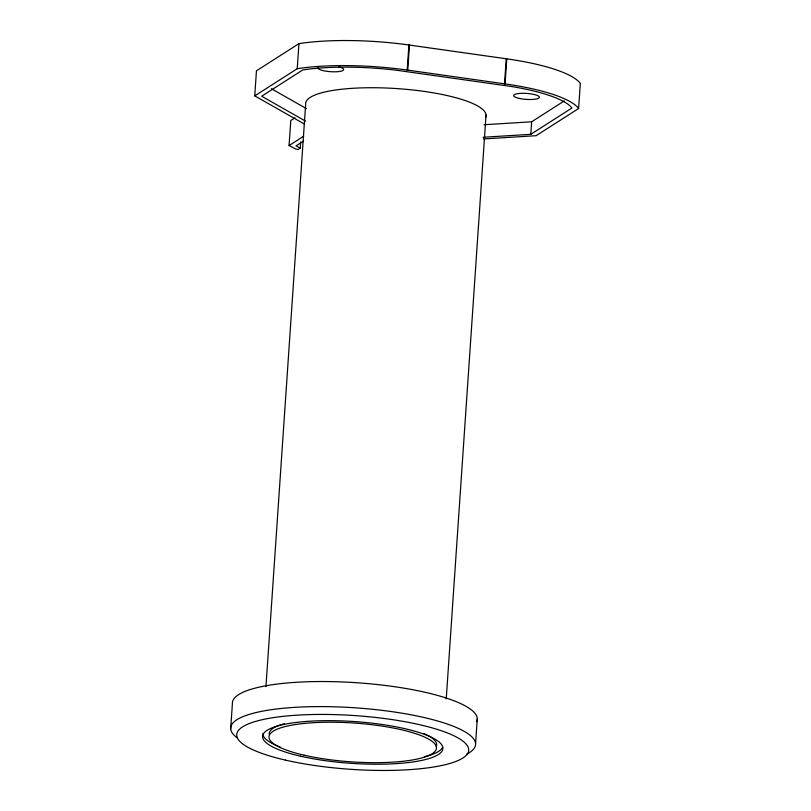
<?xml version="1.0" encoding="UTF-8"?>
<svg xmlns="http://www.w3.org/2000/svg" width="811" height="811" viewBox="0 0 811 811"><rect width="100%" height="100%" fill="white"/><g stroke="black" fill="none" stroke-linecap="round" stroke-linejoin="round"><path stroke-width="1.22" d="M304.216 123.941L254.745 95.88L256.448 70.81L298.945 43.652A109.769 25.435 3.9 0 1 408.906 45L506.774 58.848A109.769 25.435 3.9 0 1 580.311 83.472L578.608 108.532L536.112 135.69L483.447 138.965M230.689 728.765L232.392 703.695A122.735 28.446 3.9 0 1 359.618 682.933A122.735 28.446 3.9 0 1 476.746 721.678M300.699 141.864L300.273 148.129L298.255 149.427L295.721 149.062L289.071 145.554L290.784 120.494L294.951 117.828M254.745 95.88L297.231 68.722L298.945 43.652M265.947 686.694L305.666 104.061A90.396 20.954 3.9 0 1 399.367 88.764A90.396 20.954 3.9 0 1 485.647 117.301M578.608 108.532A109.769 25.435 3.9 0 0 505.06 83.908L407.193 70.06L408.906 45M407.751 70.141L409.464 45.071M446.232 698.869L486.042 114.98M504.523 83.827L506.226 58.767M505.06 83.908L506.774 58.848M475.581 743.586L477.284 718.516M483.153 137.272L530.789 134.312L531.651 121.782L564.344 100.878M289.071 145.554L303.679 136.218M303.324 141.226L296.025 145.889L300.273 148.129M530.789 134.312L571.937 108.025L570.265 106.14A103.301 23.945 3.9 0 0 511.711 86.534L396.234 70.192A103.301 23.945 3.9 0 0 308.687 69.128L302.797 69.939L261.659 96.235L305.635 121.174M484.005 124.742L531.651 121.782M271.31 88.693L306.497 108.644M338.775 66.877A12.915 2.991 3.9 0 1 336.068 71.784A12.915 2.991 3.9 0 1 317.922 67.708M297.231 68.722A109.769 25.435 3.9 0 1 407.193 70.06M442.705 747.093A90.396 20.954 3.9 0 1 424.386 756.724M280.261 747.063A90.396 20.954 3.9 0 1 262.734 733.854M269.181 734.239A83.928 19.454 3.9 0 1 281.255 724.598M282.248 724.294A83.928 19.454 3.9 0 1 284.337 723.696M424.062 733.61A83.928 19.454 3.9 0 1 426.88 734.928M427.742 735.374A83.928 19.454 3.9 0 1 436.288 746.536M237.329 737.98A122.735 28.446 3.9 0 1 356.536 707.902A122.735 28.446 3.9 0 1 466.548 754.24M519.445 98.455A12.915 2.991 3.9 0 0 539.386 97.411A12.915 2.991 3.9 0 0 520.733 93.356A12.915 2.991 3.9 0 0 519.445 98.455M300.394 756.166A90.396 20.954 3.9 0 0 442.492 750.226A90.396 20.954 3.9 0 0 315.226 720.928A90.396 20.954 3.9 0 0 300.394 756.166M304.135 755.193A83.928 19.454 3.9 0 0 436.075 749.668A83.928 19.454 3.9 0 0 317.902 722.469A83.928 19.454 3.9 0 0 304.135 755.193M285.421 760.1A116.267 26.945 3.9 0 0 468.19 752.456A116.267 26.945 3.9 0 0 304.5 714.775A116.267 26.945 3.9 0 0 285.421 760.1"/></g></svg>
